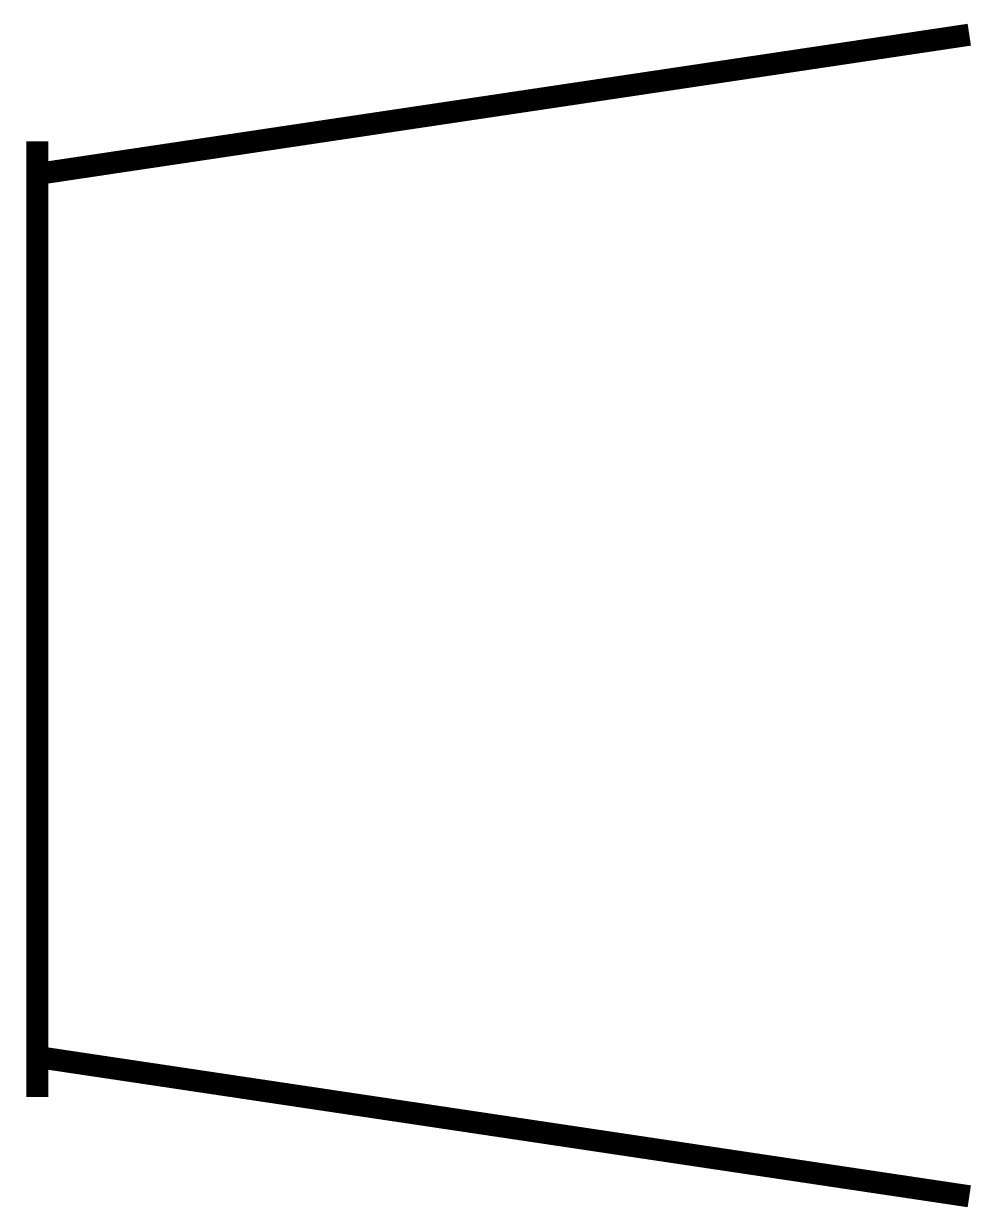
# Model space of a CAD drawing. Extents: x 43 to 259, y 2 to 270.
import ezdxf

# ---------------------------------------------------------------- set-up
doc = ezdxf.new("R2010")
doc.units = 0
doc.layers.get('0').update_dxf_attribs({"linetype": 'CONTINUOUS'})

msp = doc.modelspace()

# ---------------------------------------------------------------- linework, layer by layer
at = {"const_width": 5}
for points in [[(45.13, 235.49), (256.81, 267.12)], [(45.7, 242.99), (45.7, 26.55)], [(45.13, 35.7), (256.81, 4.06)]]:
    msp.add_lwpolyline(points, dxfattribs=at)

doc.saveas('drawing.dxf')
